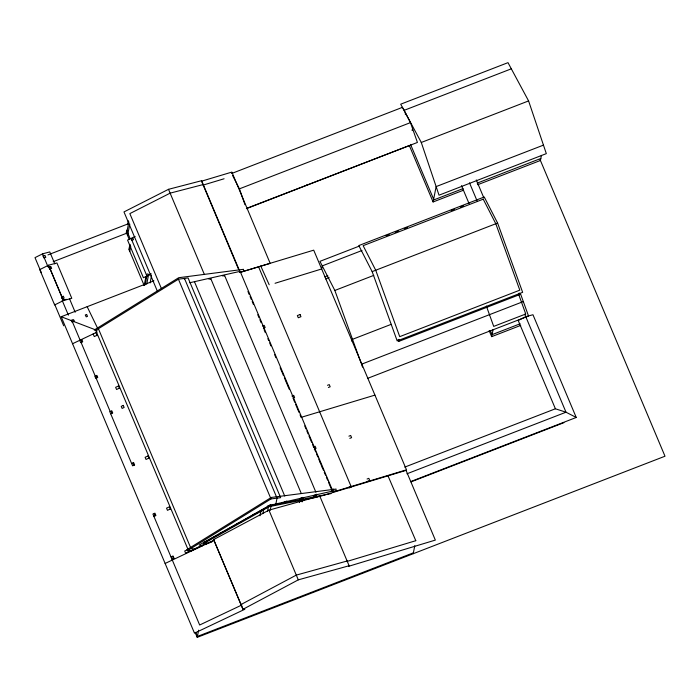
<?xml version="1.0" encoding="UTF-8"?>
<svg xmlns="http://www.w3.org/2000/svg" width="700" height="700" viewBox="0 0 700 700"><rect width="100%" height="100%" fill="white"/><g stroke="black" fill="none" stroke-linecap="round" stroke-linejoin="round"><path stroke-width="1.05" d="M243.303 271.399L243.539 269.308L178.719 277.707L94.22 330.033L97.099 330.706M335.869 491.146L336.105 489.046L271.285 497.455L186.786 549.771L191.59 550.9M240.135 271.346L239.899 272.44L313.714 250.162L406.49 469.831L332.666 492.109L332.806 491.041L240.135 271.346L189.752 282.748M43.627 255.745L43.024 255.99L43.846 257.941L45.797 257.329L44.975 255.377L43.155 255.929M96.25 333.515L96.346 333.043M97.151 335.65L96.136 332.535M127.803 223.904L128.415 220.815M128.879 221.9L126.639 233.24L53.2 261.678M127.558 235.436L129.806 224.096M129.911 244.361L128.931 249.314L144.121 285.373M129.211 249.97L130.191 245.017M129.763 251.291L130.751 246.339M118.545 386.426L118.633 385.954M119.438 388.561L118.615 385.901L115.64 387.319L116.559 389.498L119.534 388.08M144.174 285.504L145.941 276.588M145.127 284.839L146.886 275.922L131.093 238.42M146.694 284.2L148.487 275.152L147.936 273.831L146.335 274.601M150.115 282.922L151.489 275.572M148.015 456.391L148.111 455.919L145.11 457.284L146.029 459.463L149.004 458.054L148.085 455.866M184.319 279.125L184.459 278.399L277.025 498.146L275.879 503.948M148.916 458.526L149.004 458.054M210.656 279.029L210.752 278.547L208.959 279.239M169.444 507.273L169.54 506.791M170.345 509.399L169.523 506.748L166.548 508.156L167.466 510.335L170.441 508.926M224.464 275.879L224.56 275.398L222.775 276.089M187.609 550.121L187.705 549.649L184.704 551.014L185.623 553.192L203.612 544.539L203.56 545.108L190.391 551.364M188.51 552.256L187.679 549.605M203.49 545.492L204.059 542.587L269.43 505.802L331.082 493.579M205.791 544.6L206.369 541.695M540.05 159.591L665 456.216L197.225 637.35L198.643 630.157M259.98 515.778L261.012 510.536L263.699 509.495L262.868 513.686M267.523 511.227L268.328 507.168M270.209 510.291L270.996 506.293M321.624 269.08L322.262 265.886L362.005 250.495M284.069 502.898L284.174 502.093L286.86 501.051L286.685 502.381M299.477 502.582L299.88 500.544L302.488 500.028L302.12 501.891M300.037 499.73L300.248 498.418L302.934 497.376L302.654 499.214M313.994 496.965L314.239 495.705L316.741 494.664M316.382 496.492L316.741 494.226L313.967 495.74L316.645 494.699M352.082 341.451L352.502 339.325L391.23 324.328M350.84 487.244L351.024 486.29L258.51 266.665M367.745 378.306L528.544 316.041L520.66 294.219L398.781 341.408L399.158 339.509M463.47 190.216L433.099 201.959L436.135 186.594L543.462 145.127M413.201 553.718L414.794 545.685M520.721 325.404L491.68 336.648L493.106 329.481M541.433 155.365L540.418 160.484L477.645 184.739M519.234 293.011L518.858 294.91L525.753 313.994L493.71 326.401L486.36 306.058M50.4 268.791L49.857 266.761L50.846 266.499L51.669 268.45L49.752 269.036L48.886 267.137L49.857 266.761M62.16 296.879L63.324 296.144L64.146 298.095L62.3 298.655L61.635 297.08L62.16 296.879L62.825 298.454M319.76 496.046L319.209 496.615L406.053 470.383L435.339 540.094L348.565 566.317L349.116 565.749L319.76 496.046L268.931 510.151L213.64 539.577L242.996 609.28L244.843 609.262L194.486 633.168L61.197 316.741L153.904 280.84M178.43 279.186L95.734 330.382L188.3 550.13L270.996 498.925L280.648 497.674L188.081 277.935L178.43 279.186L270.996 498.925M203.893 543.428L269.264 506.642L317.993 496.974M241.001 604.538L296.293 575.111L347.121 561.006L346.57 561.566L415.809 540.697M349.116 565.749L298.296 579.854L242.996 609.28L213.649 539.577M240.021 271.889L201.609 180.705L168.508 189.315L123.979 211.925L157.325 291.086M54.828 263.9L49.77 251.912L42.569 253.846L35 257.635L41.309 272.615M48.545 265.213L39.751 269.614L54.635 304.955L63.429 300.554L71.794 298.314L56.91 262.964L48.545 265.213L63.429 300.554M135.153 236.451L127.566 240.118L143.421 277.76L151.008 274.094M131.373 239.076L132.965 238.306L133.525 239.619L131.924 240.398M146.886 275.922L151.069 273.901M73.456 321.589L72.118 322.227L71.286 320.311L73.264 319.541C75.39 320.705 72.572 322.201 74.034 321.125M72.564 343.726L97.099 332.08M81.226 340.034L79.888 340.672L80.701 342.606L82.705 341.705L81.891 339.771L81.226 340.034L82.04 341.967M97.248 335.169L94.272 336.586L93.161 333.944M96.224 375.637L94.885 376.276L95.751 378.332L97.755 377.44L96.889 375.384L96.224 375.637L97.09 377.694M110.705 413.822L112.709 412.93L111.843 410.874L109.839 411.766L132.606 465.832L134.619 464.94L133.648 462.648L131.644 463.54M132.466 465.491L134.47 464.599M153.895 516.364L155.907 515.471L154.936 513.179L152.933 514.071L199.666 625.012L241.868 604.984M171.089 556.929L173.101 556.036L174.064 558.329L172.06 559.221M165.13 563.465L214.498 540.024M231.569 173.521L402.605 107.293M404.416 110.224L511.315 68.828M47.95 254.896L128.52 223.694M232.557 175.438L239.426 188.843L410.463 122.614L417.419 142.45L246.382 208.679M49.744 267.216L49.087 267.47L49.752 269.036M528.587 100.922L421.295 142.468L400.697 104.195L507.999 62.65L528.587 100.922L546.324 153.633L439.031 195.186L421.26 142.398M62.274 296.424L61.373 296.774L62.195 298.707M463.102 188.58L433.912 199.885L410.541 144.401M477.199 183.12L540.82 158.48M359.616 245.98L319.926 261.345L334.845 290.456L361.13 363.195M386.076 235.734L389.13 234.553M395.238 232.19L398.291 231M404.399 228.638L407.453 227.456M451.211 210.508L454.265 209.326M460.373 206.964L463.426 205.782M275.056 283.281L321.65 268.975M324.748 276.85L327.801 275.669M325.623 278.941L329.14 277.585M372.155 271.618L497.604 223.046L522.646 292.338L397.189 340.918L372.155 271.618L358.803 245.569L484.251 196.989L497.604 223.046M334.845 290.456L373.783 275.38M262.447 326.078L264.233 325.377L265.151 327.565L263.366 328.256M523.32 301.56L361.498 364.219L362.547 367.115M291.918 396.043L293.703 395.351L294.621 397.53L292.836 398.221M327.469 385.297L329.254 384.606L330.172 386.785L328.379 387.476M520.117 323.794L492.082 334.652L490.385 330.636M313.346 446.915L315.131 446.224L316.05 448.403L314.265 449.094M348.898 436.17L350.683 435.479L351.601 437.658L349.816 438.349M284.078 502.574L286.764 501.532M300.151 498.89L302.925 497.814M331.511 489.773L333.296 489.081L334.215 491.26L332.43 491.951M367.062 479.028L368.848 478.336L369.766 480.515L367.08 481.556M351.024 486.29L349.239 486.981L349.046 487.935L350.928 487.209M205.966 543.742L213.028 541.004M205.87 544.215L211.925 541.87M404.731 467.119L555.398 408.783L566.003 412.204L576.24 417.471L410.751 481.556M406.954 473.786L566.003 412.204L524.72 314.195M411.005 481.88L563.929 422.669M413.411 552.808L197.4 636.449L195.72 632.45M247.765 207.918L409.727 145.416M284.139 502.512L286.86 501.498M224.088 178.771L203.184 185.071L203.227 184.546L170.126 193.156L129.841 213.614L161.656 289.161M301.105 417.366L374.929 395.115M201.556 181.186L231.858 172.095L270.183 263.358L239.881 272.449M66.308 299.32L62.186 300.422L68.39 315.14M332.806 491.041L269.719 505.339L199.211 545.011L202.405 545.764M194.81 549.369L190.977 548.468L98.411 328.729M61.197 316.741L96.04 330.024M403.104 108.255L410.463 122.614M87.159 306.688L97.598 328.221M260.803 266.131L269.185 284.743M388.019 475.869L415.783 540.671M476.28 179.926L483.84 197.855M576.24 417.471L532.962 314.738L525.761 316.671L518.192 320.46L555.398 408.783M469.499 182.857L477.05 200.786M461.51 185.649L469.061 203.577M489.151 330.636L491.68 336.648M409.412 145.74L433.099 201.959M247.949 291.498L249.252 294.578M250.066 296.511L251.379 299.609M252.184 301.525L253.453 304.535M257.749 314.711L259.026 317.73M259.875 319.743L261.152 322.761M264.049 329.613L265.317 332.623M267.855 338.642L268.704 340.646M269.649 342.886L270.926 345.914M274.636 354.69L275.905 357.7M280.14 367.727L281.977 372.076M282.257 372.741L283.526 375.751M284.375 377.755L285.652 380.765M285.801 381.132L287.77 385.787M287.928 386.164L289.205 389.191M293.457 399.254L294.726 402.273M295.584 404.285L297.509 408.852M297.701 409.316L298.979 412.335M300.055 414.873L300.895 416.876M304.71 425.906L305.979 428.916M306.828 430.92L308.096 433.93M308.945 435.934L310.214 438.944M310.363 439.294L311.623 442.277M312.471 444.273L313.731 447.265M314.457 448.98L315.726 451.981M316.575 453.994L317.844 457.004M318.692 459.008L319.961 462.017M320.04 462.21L322.079 467.031M322.149 467.198L323.409 470.181M324.249 472.176L325.517 475.169M326.358 477.164L327.618 480.148M328.457 482.142L332.666 492.109M224.56 275.398L315.892 492.222M210.752 278.547L301.236 493.36M168.508 189.315L204.383 274.488M194.679 282.231L284.743 496.037M268.931 510.151L298.296 579.854M126.569 230.142L130.148 238.63M126.175 232.138L129.237 239.426M69.396 298.489L75.18 312.217M172.436 556.29L173.399 558.582M111.178 411.136L112.044 413.192M132.982 462.901L133.954 465.194M154.271 513.433L155.234 515.734M50.085 268.87L61.749 296.555M72.485 322.044L80.255 340.489M81.069 342.422L95.252 376.092M96.119 378.149L110.206 411.591M42.569 253.846L48.038 266.831M195.107 632.327L197.225 637.35M54.617 304.211L63.709 325.789M201.976 182.192L238.612 269.439M398.046 339.369L398.781 341.408M239.426 188.843L244.991 204.715M405.746 114.634A0.884 0.857 11.2 0 1 405.3 113.584M307.44 184.459A0.884 0.857 11.2 0 1 306.967 184.748M412.239 130.559A0.884 0.857 11.2 0 1 412.134 129.789M204.059 542.141L203.971 542.622L206.745 541.109L204.059 542.141M220.255 533.032L220.159 533.514L222.941 531.991L220.255 533.032M236.443 523.924L236.355 524.396L239.129 522.883L236.443 523.924M252.639 514.815L252.543 515.288L255.325 513.774L252.639 514.815M268.091 505.881L267.995 506.354L270.769 504.84L268.091 505.881M123.261 405.396L121.24 406.359L122.106 408.415L124.128 407.453L123.261 405.396M86.616 314.457L85.286 314.974L86.205 316.873L87.535 316.356L86.616 314.457M483.219 199.176L363.142 245.674L375.725 270.235L399.726 336.648L519.803 290.159L495.801 223.737L483.219 199.168M300.037 314.527L297.351 315.569L298.27 317.748L300.956 316.706L300.037 314.527"/></g></svg>
